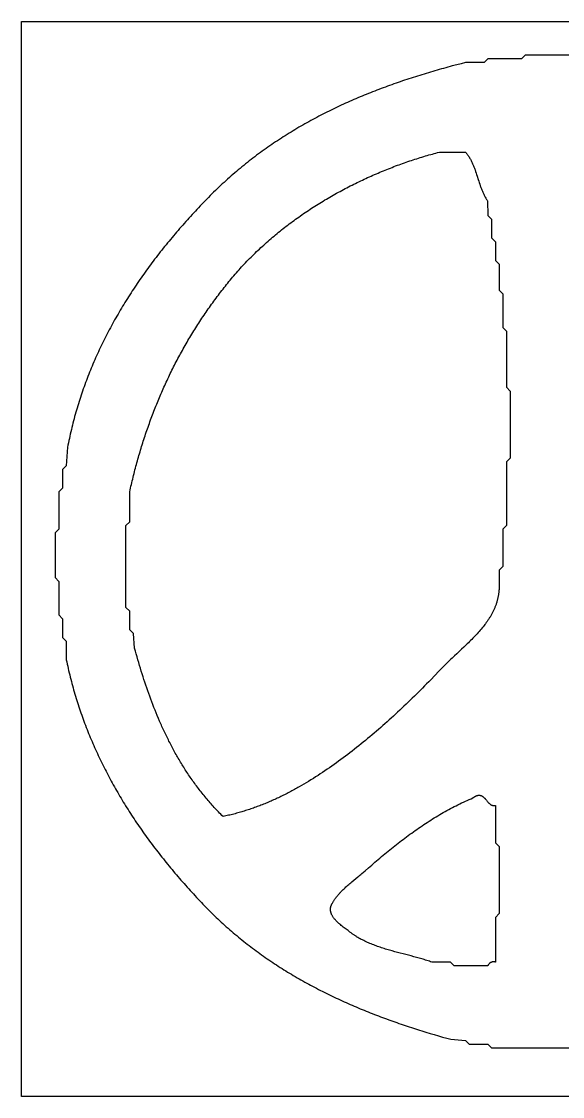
# Model space of a CAD drawing. Extents: x 0 to 290, y 0 to 288.
# Drawn here: x 0.5 to 145.5, y 0.5 to 288.5 of the extents above; entities that cross this region are included whole.
import ezdxf

# ---------------------------------------------------------------- set-up
doc = ezdxf.new("R2010")
doc.units = 0

msp = doc.modelspace()

# ---------------------------------------------------------------- linework, layer by layer
for points in [[(0.5, 288.5), (145.5, 288.5), (290.5, 288.5), (290.5, 144.5), (290.5, 0.5), (145.5, 0.5), (0.5, 0.5), (0.5, 144.5), (0.5, 288.5)], [(112.5, 253.5), (119.5, 253.5), (119.65, 253.32), (119.79, 253.14), (119.93, 252.95), (120.07, 252.77), (120.2, 252.58), (120.33, 252.39), (120.45, 252.2), (120.57, 252.01), (120.69, 251.81), (120.8, 251.62), (120.91, 251.42), (121.01, 251.22), (121.11, 251.02), (121.21, 250.82), (121.31, 250.61), (121.4, 250.41), (121.49, 250.21), (121.58, 250), (121.66, 249.79), (121.75, 249.59), (121.83, 249.38), (121.91, 249.17), (121.98, 248.96), (122.06, 248.75), (122.21, 248.32), (122.35, 247.9), (122.49, 247.47), (122.62, 247.04), (122.89, 246.18), (123.03, 245.75), (123.17, 245.33), (123.31, 244.9), (123.46, 244.48), (123.53, 244.26), (123.61, 244.05), (123.69, 243.84), (123.77, 243.64), (123.85, 243.43), (123.93, 243.22), (124.02, 243.01), (124.11, 242.81), (124.2, 242.6), (124.3, 242.4), (124.39, 242.2), (124.49, 242), (124.6, 241.8), (124.7, 241.6), (124.81, 241.4), (124.93, 241.21), (125.05, 241.02), (125.17, 240.82), (125.29, 240.63), (125.42, 240.44), (125.5, 236.5), (126.5, 235.5), (126.5, 230.5), (127.5, 229.5), (127.5, 224.5), (128.5, 223.5), (128.5, 216.5), (129.5, 215.5), (129.5, 206.5), (130.5, 205.5), (130.5, 190.5), (131.5, 189.5), (131.5, 180.5), (131.5, 171.5), (130.5, 170.5), (130.5, 162), (130.5, 153.5), (129.5, 152.5), (129.5, 147.5), (129.5, 142.5), (128.5, 141.5), (128.5, 136.5), (128.49, 136.29), (128.47, 136.08), (128.45, 135.87), (128.43, 135.66), (128.41, 135.46), (128.38, 135.25), (128.35, 135.05), (128.32, 134.85), (128.29, 134.65), (128.25, 134.45), (128.21, 134.25), (128.17, 134.05), (128.12, 133.86), (128.08, 133.66), (128.03, 133.47), (127.97, 133.28), (127.92, 133.09), (127.86, 132.9), (127.8, 132.71), (127.74, 132.52), (127.68, 132.33), (127.61, 132.14), (127.54, 131.96), (127.47, 131.78), (127.4, 131.59), (127.33, 131.41), (127.25, 131.23), (127.17, 131.05), (127.09, 130.87), (127.01, 130.69), (126.92, 130.52), (126.83, 130.34), (126.74, 130.16), (126.65, 129.99), (126.56, 129.82), (126.47, 129.64), (126.37, 129.47), (126.27, 129.3), (126.17, 129.13), (126.07, 128.96), (125.96, 128.79), (125.86, 128.62), (125.75, 128.46), (125.64, 128.29), (125.53, 128.12), (125.42, 127.96), (125.31, 127.79), (125.19, 127.63), (125.07, 127.47), (124.96, 127.31), (124.84, 127.14), (124.72, 126.98), (124.47, 126.66), (124.22, 126.34), (123.96, 126.03), (123.7, 125.72), (123.43, 125.4), (123.16, 125.09), (122.89, 124.79), (122.61, 124.48), (122.32, 124.18), (122.04, 123.87), (121.75, 123.57), (121.45, 123.27), (121.16, 122.97), (120.86, 122.67), (120.56, 122.38), (120.26, 122.08), (119.95, 121.78), (119.64, 121.49), (119.02, 120.9), (118.4, 120.31), (117.15, 119.13), (116.52, 118.54), (115.9, 117.95), (115.59, 117.65), (115.28, 117.36), (114.97, 117.06), (114.66, 116.75), (114.36, 116.45), (114.06, 116.15), (113.76, 115.84), (113.46, 115.54), (112.37, 114.41), (111.28, 113.28), (110.19, 112.16), (109.64, 111.6), (109.09, 111.04), (108.54, 110.49), (107.99, 109.93), (107.44, 109.38), (106.89, 108.83), (106.34, 108.28), (105.79, 107.73), (105.23, 107.19), (104.67, 106.65), (104.12, 106.11), (103.56, 105.57), (103, 105.04), (102.44, 104.5), (101.88, 103.97), (101.32, 103.45), (100.75, 102.92), (100.19, 102.4), (99.62, 101.89), (99.05, 101.37), (98.48, 100.86), (97.91, 100.36), (97.34, 99.85), (96.77, 99.35), (96.19, 98.86), (95.62, 98.36), (95.03, 97.87), (94.45, 97.37), (93.86, 96.88), (93.27, 96.4), (92.68, 95.91), (92.09, 95.43), (91.5, 94.95), (90.91, 94.47), (90.31, 94), (89.72, 93.53), (89.12, 93.06), (88.52, 92.59), (87.92, 92.13), (87.32, 91.68), (86.72, 91.22), (86.11, 90.77), (85.5, 90.33), (84.9, 89.89), (84.29, 89.45), (83.68, 89.01), (83.06, 88.58), (82.45, 88.16), (81.83, 87.74), (81.21, 87.32), (80.59, 86.91), (79.97, 86.5), (79.34, 86.1), (78.72, 85.7), (78.09, 85.31), (77.46, 84.92), (76.83, 84.54), (76.19, 84.16), (75.55, 83.79), (74.92, 83.43), (74.59, 83.25), (74.27, 83.07), (73.95, 82.89), (73.63, 82.71), (73.31, 82.54), (72.98, 82.36), (72.66, 82.19), (72.33, 82.02), (72.01, 81.85), (71.68, 81.68), (71.36, 81.52), (71.03, 81.35), (70.7, 81.19), (70.37, 81.03), (70.05, 80.87), (69.72, 80.71), (69.39, 80.55), (69.05, 80.4), (68.72, 80.25), (68.39, 80.09), (68.06, 79.94), (67.72, 79.79), (67.39, 79.65), (67.06, 79.5), (66.72, 79.36), (66.38, 79.22), (66.05, 79.08), (65.71, 78.94), (65.37, 78.8), (65.03, 78.67), (64.69, 78.54), (64.35, 78.4), (64.01, 78.28), (63.67, 78.15), (63.33, 78.02), (62.98, 77.9), (62.64, 77.78), (62.29, 77.66), (61.95, 77.54), (61.6, 77.42), (61.25, 77.31), (60.91, 77.2), (60.56, 77.08), (60.21, 76.98), (59.86, 76.87), (59.51, 76.76), (59.16, 76.66), (58.8, 76.56), (58.45, 76.46), (58.1, 76.37), (57.74, 76.27), (57.39, 76.18), (57.03, 76.09), (56.67, 76), (56.31, 75.91), (55.96, 75.83), (55.6, 75.75), (55.24, 75.67), (54.87, 75.59), (54.51, 75.51), (54.21, 75.81), (53.91, 76.12), (53.61, 76.42), (53.32, 76.73), (53.02, 77.03), (52.73, 77.34), (52.45, 77.65), (52.16, 77.96), (51.88, 78.27), (51.6, 78.58), (51.32, 78.89), (51.04, 79.21), (50.77, 79.52), (50.5, 79.84), (50.23, 80.15), (49.96, 80.47), (49.69, 80.79), (49.43, 81.11), (49.17, 81.43), (48.91, 81.75), (48.66, 82.08), (48.4, 82.4), (48.15, 82.72), (47.9, 83.05), (47.65, 83.38), (47.41, 83.7), (47.17, 84.03), (46.92, 84.36), (46.68, 84.69), (46.45, 85.02), (46.21, 85.35), (45.98, 85.68), (45.75, 86.02), (45.52, 86.35), (45.29, 86.69), (45.07, 87.02), (44.84, 87.36), (44.62, 87.7), (44.4, 88.04), (44.19, 88.38), (43.97, 88.72), (43.76, 89.06), (43.55, 89.4), (43.34, 89.74), (43.13, 90.08), (42.92, 90.43), (42.72, 90.77), (42.51, 91.12), (42.31, 91.47), (42.11, 91.81), (41.92, 92.16), (41.72, 92.51), (41.53, 92.86), (41.33, 93.21), (41.14, 93.56), (40.95, 93.91), (40.77, 94.26), (40.58, 94.61), (40.4, 94.97), (40.22, 95.32), (40.03, 95.68), (39.86, 96.03), (39.68, 96.39), (39.5, 96.75), (39.33, 97.1), (39.15, 97.46), (38.98, 97.82), (38.81, 98.18), (38.64, 98.54), (38.48, 98.9), (38.31, 99.26), (38.15, 99.62), (37.98, 99.98), (37.82, 100.35), (37.51, 101.07), (37.19, 101.8), (36.88, 102.54), (36.58, 103.27), (36.29, 104), (35.99, 104.74), (35.71, 105.48), (35.42, 106.22), (35.15, 106.97), (34.87, 107.71), (34.6, 108.46), (34.34, 109.21), (34.08, 109.96), (33.82, 110.71), (33.57, 111.46), (33.32, 112.21), (33.08, 112.97), (32.84, 113.73), (32.6, 114.49), (32.36, 115.24), (32.13, 116), (31.91, 116.77), (31.68, 117.53), (31.46, 118.29), (31.24, 119.06), (31.02, 119.82), (30.81, 120.59), (30.5, 124.5), (29.5, 125.5), (29.5, 130.5), (28.5, 131.5), (28.5, 142.5), (28.5, 153.5), (29.5, 154.5), (29.5, 162.5), (29.61, 162.99), (29.72, 163.48), (29.83, 163.97), (29.95, 164.46), (30.06, 164.95), (30.18, 165.44), (30.3, 165.93), (30.42, 166.41), (30.54, 166.9), (30.66, 167.39), (30.79, 167.87), (30.91, 168.36), (31.04, 168.85), (31.17, 169.33), (31.3, 169.81), (31.44, 170.3), (31.57, 170.78), (31.71, 171.26), (31.84, 171.75), (31.98, 172.23), (32.12, 172.71), (32.27, 173.19), (32.41, 173.67), (32.56, 174.15), (32.7, 174.63), (32.85, 175.11), (33, 175.58), (33.15, 176.06), (33.31, 176.54), (33.46, 177.01), (33.62, 177.49), (33.78, 177.96), (33.94, 178.44), (34.1, 178.91), (34.26, 179.38), (34.43, 179.86), (34.6, 180.33), (34.77, 180.8), (34.94, 181.27), (35.11, 181.74), (35.28, 182.21), (35.46, 182.68), (35.63, 183.14), (35.81, 183.61), (35.99, 184.08), (36.17, 184.54), (36.36, 185.01), (36.54, 185.47), (36.73, 185.94), (36.92, 186.4), (37.11, 186.86), (37.3, 187.32), (37.49, 187.78), (37.69, 188.24), (37.89, 188.7), (38.09, 189.16), (38.29, 189.62), (38.49, 190.08), (38.69, 190.53), (38.9, 190.99), (39.11, 191.45), (39.31, 191.9), (39.53, 192.35), (39.74, 192.81), (39.95, 193.26), (40.17, 193.71), (40.39, 194.16), (40.61, 194.61), (40.83, 195.06), (41.05, 195.51), (41.28, 195.96), (41.5, 196.4), (41.73, 196.85), (41.96, 197.29), (42.19, 197.74), (42.43, 198.18), (42.66, 198.62), (42.9, 199.07), (43.14, 199.51), (43.38, 199.95), (43.62, 200.39), (43.87, 200.83), (44.11, 201.26), (44.36, 201.7), (44.61, 202.14), (44.86, 202.57), (45.11, 203.01), (45.37, 203.44), (45.63, 203.87), (45.89, 204.3), (46.15, 204.73), (46.41, 205.16), (46.67, 205.59), (46.94, 206.02), (47.21, 206.45), (47.48, 206.87), (47.75, 207.3), (48.02, 207.72), (48.3, 208.15), (48.57, 208.57), (48.85, 208.99), (49.13, 209.41), (49.42, 209.83), (49.7, 210.25), (49.99, 210.67), (50.28, 211.08), (50.57, 211.5), (50.86, 211.91), (51.15, 212.33), (51.45, 212.74), (51.74, 213.15), (52.04, 213.56), (52.35, 213.97), (52.65, 214.38), (52.95, 214.79), (53.26, 215.2), (53.57, 215.6), (53.88, 216.01), (54.19, 216.41), (54.51, 216.82), (54.82, 217.22), (55.14, 217.62), (55.46, 218.02), (55.79, 218.42), (56.11, 218.81), (56.44, 219.21), (56.76, 219.61), (57.09, 220), (57.43, 220.4), (57.77, 220.79), (58.11, 221.19), (58.45, 221.58), (58.8, 221.97), (59.15, 222.35), (59.5, 222.74), (59.85, 223.12), (60.21, 223.5), (60.57, 223.88), (60.93, 224.26), (61.29, 224.63), (61.65, 225.01), (62.02, 225.38), (62.39, 225.74), (62.76, 226.11), (63.14, 226.47), (63.51, 226.84), (63.89, 227.2), (64.27, 227.55), (64.65, 227.91), (65.04, 228.26), (65.42, 228.62), (65.81, 228.97), (66.2, 229.31), (66.59, 229.66), (66.99, 230), (67.38, 230.34), (67.78, 230.68), (68.18, 231.02), (68.58, 231.35), (68.99, 231.69), (69.39, 232.02), (69.8, 232.35), (70.21, 232.67), (70.62, 233), (71.03, 233.32), (71.44, 233.64), (71.86, 233.96), (72.28, 234.27), (72.7, 234.59), (73.12, 234.9), (73.54, 235.21), (73.96, 235.51), (74.39, 235.82), (74.81, 236.12), (75.24, 236.42), (75.67, 236.72), (76.1, 237.02), (76.53, 237.31), (76.97, 237.6), (77.4, 237.89), (77.84, 238.18), (78.27, 238.47), (78.71, 238.75), (79.15, 239.03), (79.59, 239.31), (80.04, 239.59), (80.48, 239.86), (80.92, 240.14), (81.37, 240.41), (81.82, 240.68), (82.26, 240.94), (82.71, 241.21), (83.16, 241.47), (83.61, 241.73), (84.07, 241.99), (84.52, 242.24), (84.97, 242.49), (85.43, 242.75), (85.88, 242.99), (86.34, 243.24), (86.8, 243.49), (87.25, 243.73), (87.71, 243.97), (88.17, 244.21), (88.63, 244.44), (89.09, 244.68), (89.55, 244.91), (90.02, 245.14), (90.48, 245.36), (90.94, 245.59), (91.41, 245.81), (91.87, 246.03), (92.34, 246.25), (92.8, 246.46), (93.27, 246.68), (93.74, 246.89), (94.2, 247.1), (94.67, 247.3), (95.14, 247.51), (95.61, 247.71), (96.07, 247.91), (96.54, 248.11), (97.01, 248.31), (97.48, 248.5), (97.95, 248.69), (98.42, 248.88), (98.89, 249.07), (99.36, 249.25), (99.83, 249.43), (100.3, 249.61), (100.77, 249.79), (101.24, 249.97), (101.71, 250.14), (102.19, 250.31), (102.66, 250.48), (103.13, 250.65), (103.6, 250.81), (104.07, 250.97), (104.54, 251.13), (105.01, 251.29), (105.48, 251.45), (105.95, 251.6), (106.42, 251.75), (106.89, 251.9), (107.36, 252.04), (107.83, 252.19), (108.3, 252.33), (108.77, 252.47), (109.23, 252.61), (109.7, 252.74), (110.17, 252.87), (110.64, 253), (111.1, 253.13), (111.57, 253.26), (112.03, 253.38), (112.5, 253.5)], [(121.5, 80.5), (121.58, 80.56), (121.65, 80.61), (121.72, 80.67), (121.8, 80.72), (121.87, 80.76), (121.94, 80.81), (122.01, 80.85), (122.08, 80.89), (122.14, 80.93), (122.21, 80.96), (122.28, 80.99), (122.34, 81.02), (122.4, 81.05), (122.47, 81.08), (122.53, 81.1), (122.59, 81.12), (122.65, 81.14), (122.71, 81.16), (122.77, 81.17), (122.83, 81.18), (122.88, 81.19), (122.94, 81.2), (123, 81.21), (123.05, 81.21), (123.11, 81.21), (123.16, 81.21), (123.21, 81.21), (123.26, 81.21), (123.32, 81.2), (123.37, 81.2), (123.42, 81.19), (123.47, 81.18), (123.51, 81.16), (123.56, 81.15), (123.61, 81.14), (123.66, 81.12), (123.7, 81.1), (123.75, 81.08), (123.84, 81.04), (123.93, 80.99), (124.02, 80.94), (124.1, 80.89), (124.18, 80.83), (124.27, 80.76), (124.35, 80.69), (124.42, 80.62), (124.5, 80.55), (124.58, 80.47), (124.66, 80.39), (124.73, 80.31), (124.8, 80.22), (124.95, 80.05), (125.1, 79.88), (125.24, 79.71), (125.39, 79.53), (125.53, 79.36), (125.61, 79.28), (125.68, 79.2), (125.76, 79.12), (125.84, 79.05), (125.91, 78.98), (125.99, 78.91), (126.07, 78.84), (126.15, 78.78), (126.24, 78.72), (126.32, 78.67), (126.41, 78.62), (126.5, 78.58), (126.59, 78.54), (126.63, 78.52), (126.68, 78.51), (126.72, 78.49), (126.77, 78.48), (126.82, 78.47), (126.87, 78.46), (126.92, 78.45), (126.97, 78.44), (127.02, 78.44), (127.07, 78.44), (127.12, 78.44), (127.17, 78.44), (127.23, 78.44), (127.28, 78.45), (127.34, 78.45), (127.39, 78.46), (127.45, 78.47), (127.5, 78.49), (127.5, 68.5), (128.5, 67.5), (128.5, 58.5), (128.5, 49.5), (127.5, 48.5), (127.5, 42.5), (127.5, 36.5), (127.42, 36.53), (127.35, 36.55), (127.27, 36.56), (127.19, 36.57), (127.11, 36.58), (127.04, 36.59), (126.96, 36.59), (126.88, 36.58), (126.8, 36.57), (126.73, 36.56), (126.65, 36.54), (126.58, 36.52), (126.5, 36.5), (126.43, 36.47), (126.36, 36.44), (126.29, 36.41), (126.22, 36.37), (126.16, 36.33), (126.09, 36.29), (126.03, 36.25), (125.97, 36.2), (125.91, 36.15), (125.86, 36.09), (125.8, 36.04), (125.75, 35.98), (125.71, 35.91), (125.66, 35.85), (125.62, 35.78), (125.59, 35.72), (125.55, 35.65), (125.53, 35.57), (125.5, 35.5), (116.5, 35.5), (115.5, 36.5), (110.5, 36.5), (110.16, 36.62), (109.83, 36.73), (109.49, 36.84), (109.15, 36.95), (108.8, 37.06), (108.46, 37.17), (108.11, 37.27), (107.76, 37.37), (107.41, 37.47), (107.06, 37.57), (106.35, 37.77), (105.64, 37.96), (104.92, 38.15), (104.2, 38.34), (103.48, 38.53), (102.75, 38.71), (102.03, 38.9), (101.3, 39.09), (100.58, 39.29), (99.86, 39.49), (99.5, 39.59), (99.14, 39.69), (98.78, 39.8), (98.42, 39.9), (98.06, 40.01), (97.7, 40.12), (97.35, 40.24), (96.99, 40.35), (96.64, 40.47), (96.29, 40.59), (95.94, 40.71), (95.59, 40.84), (95.25, 40.96), (94.9, 41.1), (94.56, 41.23), (94.22, 41.37), (93.88, 41.51), (93.54, 41.65), (93.21, 41.8), (92.88, 41.95), (92.55, 42.11), (92.22, 42.27), (91.9, 42.43), (91.58, 42.6), (91.26, 42.78), (90.95, 42.95), (90.63, 43.14), (90.32, 43.32), (90.17, 43.42), (90.02, 43.52), (89.87, 43.61), (89.72, 43.71), (89.57, 43.81), (89.42, 43.92), (89.27, 44.02), (89.12, 44.12), (88.98, 44.23), (88.83, 44.34), (88.69, 44.45), (88.54, 44.56), (88.31, 44.74), (88.06, 44.93), (87.55, 45.31), (87.02, 45.71), (86.75, 45.91), (86.49, 46.12), (86.22, 46.33), (85.96, 46.54), (85.83, 46.65), (85.7, 46.76), (85.57, 46.87), (85.45, 46.98), (85.32, 47.1), (85.2, 47.21), (85.08, 47.32), (84.97, 47.44), (84.85, 47.56), (84.74, 47.67), (84.63, 47.79), (84.53, 47.91), (84.42, 48.03), (84.32, 48.15), (84.23, 48.28), (84.14, 48.4), (84.05, 48.52), (83.96, 48.65), (83.88, 48.78), (83.81, 48.91), (83.74, 49.03), (83.67, 49.17), (83.61, 49.3), (83.56, 49.43), (83.51, 49.56), (83.46, 49.7), (83.42, 49.83), (83.41, 49.9), (83.39, 49.97), (83.38, 50.04), (83.36, 50.11), (83.35, 50.18), (83.34, 50.25), (83.34, 50.32), (83.33, 50.39), (83.33, 50.46), (83.32, 50.53), (83.32, 50.6), (83.32, 50.67), (83.32, 50.74), (83.33, 50.82), (83.33, 50.89), (83.34, 50.96), (83.35, 51.03), (83.36, 51.11), (83.38, 51.18), (83.39, 51.25), (83.41, 51.33), (83.43, 51.4), (83.45, 51.48), (83.47, 51.55), (83.49, 51.63), (83.52, 51.7), (83.55, 51.78), (83.58, 51.86), (83.61, 51.93), (83.65, 52.01), (83.69, 52.09), (83.73, 52.16), (83.77, 52.24), (83.81, 52.32), (83.9, 52.48), (84, 52.64), (84.1, 52.79), (84.19, 52.95), (84.29, 53.1), (84.39, 53.25), (84.5, 53.4), (84.6, 53.54), (84.71, 53.69), (84.82, 53.83), (84.92, 53.97), (85.03, 54.11), (85.15, 54.25), (85.26, 54.39), (85.37, 54.52), (85.49, 54.66), (85.6, 54.79), (85.72, 54.92), (85.84, 55.05), (85.96, 55.18), (86.08, 55.31), (86.2, 55.43), (86.45, 55.68), (86.7, 55.93), (86.95, 56.17), (87.21, 56.41), (87.47, 56.64), (87.73, 56.87), (87.99, 57.1), (88.26, 57.33), (88.53, 57.56), (88.79, 57.78), (89.06, 58), (89.6, 58.45), (90.14, 58.89), (90.68, 59.33), (90.94, 59.55), (91.21, 59.78), (91.47, 60.01), (91.73, 60.23), (92.61, 61), (93.48, 61.76), (94.36, 62.52), (95.23, 63.27), (95.67, 63.64), (96.11, 64.02), (96.55, 64.39), (97, 64.76), (97.44, 65.12), (97.88, 65.49), (98.32, 65.85), (98.77, 66.22), (99.21, 66.58), (99.66, 66.94), (100.11, 67.29), (100.55, 67.65), (101, 68), (101.45, 68.35), (101.9, 68.7), (102.35, 69.05), (102.8, 69.39), (103.26, 69.73), (103.71, 70.07), (104.17, 70.41), (104.62, 70.74), (105.08, 71.08), (105.54, 71.4), (106, 71.73), (106.46, 72.06), (106.92, 72.38), (107.39, 72.7), (107.85, 73.01), (108.32, 73.33), (108.79, 73.64), (109.25, 73.94), (109.72, 74.25), (110.2, 74.55), (110.67, 74.85), (111.14, 75.14), (111.62, 75.43), (112.1, 75.72), (112.58, 76.01), (113.06, 76.29), (113.54, 76.56), (114.02, 76.84), (114.51, 77.11), (115, 77.38), (115.49, 77.64), (115.98, 77.9), (116.47, 78.16), (116.97, 78.41), (117.46, 78.66), (117.96, 78.9), (118.46, 79.14), (118.96, 79.38), (119.47, 79.61), (119.97, 79.84), (120.48, 80.06), (120.99, 80.28), (121.5, 80.5)]]:
    msp.add_lwpolyline(points, close=True)
msp.add_lwpolyline([(149.5, 279.5), (135.5, 279.5), (134.5, 278.5), (125.5, 278.5), (124.5, 277.5), (119.5, 277.5), (118.32, 277.2), (117.15, 276.9), (115.97, 276.59), (115.39, 276.43), (114.8, 276.27), (114.22, 276.11), (113.63, 275.95), (113.05, 275.79), (112.46, 275.62), (111.88, 275.46), (111.29, 275.29), (110.71, 275.12), (110.13, 274.95), (109.55, 274.77), (108.96, 274.6), (108.38, 274.42), (107.8, 274.25), (107.22, 274.07), (106.64, 273.89), (106.06, 273.7), (105.48, 273.52), (104.91, 273.33), (104.33, 273.14), (103.75, 272.95), (103.18, 272.76), (102.6, 272.57), (102.03, 272.37), (101.45, 272.17), (100.88, 271.97), (100.3, 271.77), (99.73, 271.57), (99.16, 271.36), (98.59, 271.16), (98.02, 270.95), (97.45, 270.74), (96.88, 270.52), (96.31, 270.31), (95.74, 270.09), (95.18, 269.87), (94.61, 269.65), (94.05, 269.43), (93.48, 269.2), (92.92, 268.97), (92.36, 268.74), (91.79, 268.51), (91.23, 268.28), (90.67, 268.04), (90.11, 267.8), (89.56, 267.56), (89, 267.32), (88.44, 267.07), (87.89, 266.83), (87.33, 266.58), (86.78, 266.32), (86.22, 266.07), (85.67, 265.81), (85.12, 265.55), (84.57, 265.29), (84.02, 265.03), (83.48, 264.76), (82.93, 264.49), (82.38, 264.22), (81.84, 263.94), (81.29, 263.67), (80.75, 263.39), (80.21, 263.11), (79.67, 262.82), (79.13, 262.53), (78.59, 262.25), (78.06, 261.95), (77.52, 261.66), (76.98, 261.36), (76.45, 261.06), (75.92, 260.76), (75.39, 260.45), (74.86, 260.15), (74.33, 259.83), (73.8, 259.52), (73.28, 259.21), (72.75, 258.89), (72.23, 258.56), (71.7, 258.24), (71.18, 257.91), (70.66, 257.58), (70.15, 257.25), (69.63, 256.91), (69.11, 256.57), (68.6, 256.23), (68.08, 255.89), (67.57, 255.54), (67.06, 255.19), (66.55, 254.84), (66.05, 254.48), (65.54, 254.12), (65.04, 253.76), (64.53, 253.39), (64.03, 253.02), (63.53, 252.65), (63.03, 252.28), (62.53, 251.9), (62.04, 251.52), (61.54, 251.13), (61.05, 250.74), (60.56, 250.35), (60.07, 249.96), (59.58, 249.56), (59.1, 249.16), (58.61, 248.76), (58.13, 248.35), (57.65, 247.94), (57.17, 247.53), (56.69, 247.11), (56.21, 246.69), (55.74, 246.27), (55.26, 245.84), (54.79, 245.41), (54.32, 244.97), (53.85, 244.54), (53.39, 244.1), (52.92, 243.65), (52.46, 243.21), (52, 242.75), (51.54, 242.3), (51.08, 241.84), (50.62, 241.38), (50.18, 240.92), (49.73, 240.46), (49.29, 240), (48.84, 239.54), (48.4, 239.08), (47.97, 238.62), (47.53, 238.16), (47.1, 237.7), (46.67, 237.23), (46.24, 236.76), (45.81, 236.3), (45.38, 235.83), (44.96, 235.36), (44.54, 234.89), (44.12, 234.42), (43.7, 233.95), (43.29, 233.48), (42.88, 233), (42.47, 232.53), (42.06, 232.05), (41.65, 231.58), (41.25, 231.1), (40.84, 230.62), (40.44, 230.14), (40.05, 229.66), (39.65, 229.18), (39.26, 228.7), (38.87, 228.21), (38.48, 227.73), (38.09, 227.24), (37.71, 226.76), (37.33, 226.27), (36.95, 225.78), (36.57, 225.29), (36.19, 224.8), (35.82, 224.31), (35.45, 223.82), (35.08, 223.32), (34.72, 222.83), (34.35, 222.33), (33.99, 221.84), (33.63, 221.34), (33.28, 220.84), (32.92, 220.34), (32.57, 219.84), (32.22, 219.34), (31.88, 218.83), (31.53, 218.33), (31.19, 217.83), (30.85, 217.32), (30.52, 216.81), (30.18, 216.3), (29.85, 215.79), (29.52, 215.28), (29.19, 214.77), (28.87, 214.26), (28.55, 213.75), (28.23, 213.23), (27.91, 212.72), (27.6, 212.2), (27.29, 211.68), (26.98, 211.16), (26.67, 210.64), (26.37, 210.12), (26.07, 209.6), (25.77, 209.08), (25.47, 208.55), (25.18, 208.03), (24.89, 207.5), (24.6, 206.97), (24.32, 206.45), (24.04, 205.92), (23.76, 205.39), (23.48, 204.85), (23.2, 204.32), (22.93, 203.79), (22.66, 203.25), (22.4, 202.71), (22.14, 202.18), (21.87, 201.64), (21.62, 201.1), (21.36, 200.56), (21.11, 200.02), (20.86, 199.47), (20.61, 198.93), (20.37, 198.38), (20.13, 197.84), (19.89, 197.29), (19.66, 196.74), (19.43, 196.19), (19.2, 195.64), (18.97, 195.09), (18.75, 194.54), (18.53, 193.98), (18.31, 193.43), (18.09, 192.87), (17.88, 192.31), (17.67, 191.75), (17.47, 191.19), (17.27, 190.63), (17.07, 190.07), (16.87, 189.5), (16.68, 188.94), (16.49, 188.37), (16.3, 187.81), (16.11, 187.24), (15.93, 186.67), (15.75, 186.1), (15.58, 185.53), (15.41, 184.95), (15.24, 184.38), (15.07, 183.8), (14.91, 183.23), (14.75, 182.65), (14.59, 182.07), (14.44, 181.49), (14.29, 180.91), (14.14, 180.33), (14, 179.74), (13.86, 179.16), (13.72, 178.57), (13.59, 177.98), (13.45, 177.4), (13.33, 176.81), (13.2, 176.21), (13.08, 175.62), (12.96, 175.03), (12.85, 174.43), (12.5, 169.5), (11.5, 168.5), (11.5, 163.5), (10.5, 162.5), (10.5, 157.5), (10.5, 152.5), (9.5, 151.5), (9.5, 139.5), (10.5, 138.5), (10.5, 129.5), (11.5, 128.5), (11.5, 123.5), (12.5, 122.5), (12.5, 117.5), (12.62, 116.92), (12.75, 116.33), (12.88, 115.75), (13.01, 115.17), (13.14, 114.59), (13.28, 114.02), (13.42, 113.44), (13.56, 112.86), (13.71, 112.29), (13.86, 111.72), (14.01, 111.14), (14.16, 110.57), (14.32, 110), (14.48, 109.44), (14.64, 108.87), (14.81, 108.3), (14.98, 107.74), (15.15, 107.17), (15.33, 106.61), (15.5, 106.05), (15.68, 105.49), (15.87, 104.93), (16.05, 104.37), (16.24, 103.82), (16.43, 103.26), (16.63, 102.7), (16.82, 102.15), (17.02, 101.6), (17.23, 101.05), (17.43, 100.5), (17.64, 99.95), (17.85, 99.4), (18.06, 98.85), (18.28, 98.31), (18.5, 97.76), (18.72, 97.22), (18.94, 96.68), (19.17, 96.14), (19.4, 95.6), (19.63, 95.06), (19.87, 94.52), (20.1, 93.98), (20.34, 93.45), (20.59, 92.91), (20.83, 92.38), (21.08, 91.85), (21.33, 91.31), (21.58, 90.78), (21.84, 90.25), (22.1, 89.73), (22.36, 89.2), (22.62, 88.67), (22.89, 88.15), (23.15, 87.62), (23.43, 87.1), (23.7, 86.58), (23.98, 86.06), (24.25, 85.54), (24.54, 85.02), (24.82, 84.5), (25.11, 83.99), (25.39, 83.47), (25.69, 82.95), (25.98, 82.44), (26.28, 81.93), (26.57, 81.42), (26.88, 80.91), (27.18, 80.4), (27.48, 79.89), (27.79, 79.38), (28.1, 78.87), (28.42, 78.37), (28.73, 77.86), (29.05, 77.36), (29.37, 76.86), (29.69, 76.36), (30.02, 75.86), (30.35, 75.36), (30.68, 74.86), (31.01, 74.36), (31.34, 73.86), (31.68, 73.37), (32.02, 72.87), (32.36, 72.38), (32.71, 71.89), (33.05, 71.4), (33.4, 70.9), (33.75, 70.41), (34.1, 69.93), (34.46, 69.44), (34.82, 68.95), (35.18, 68.46), (35.54, 67.98), (35.9, 67.5), (36.27, 67.01), (36.64, 66.53), (37.01, 66.05), (37.38, 65.57), (37.76, 65.09), (38.14, 64.61), (38.52, 64.13), (38.9, 63.66), (39.28, 63.18), (39.67, 62.71), (40.06, 62.23), (40.45, 61.76), (40.84, 61.29), (41.24, 60.82), (41.64, 60.35), (42.04, 59.88), (42.44, 59.41), (42.84, 58.94), (43.25, 58.47), (43.65, 58.01), (44.06, 57.54), (44.48, 57.08), (44.89, 56.61), (45.31, 56.15), (45.72, 55.69), (46.15, 55.23), (46.57, 54.77), (46.99, 54.31), (47.42, 53.85), (47.85, 53.4), (48.28, 52.94), (48.71, 52.49), (49.14, 52.03), (49.58, 51.58), (50.02, 51.13), (50.45, 50.68), (50.89, 50.24), (51.34, 49.8), (51.78, 49.36), (52.23, 48.93), (52.67, 48.5), (53.12, 48.07), (53.57, 47.65), (54.02, 47.23), (54.48, 46.81), (54.93, 46.4), (55.39, 45.99), (55.85, 45.58), (56.31, 45.18), (56.77, 44.78), (57.24, 44.38), (57.7, 43.99), (58.17, 43.6), (58.64, 43.21), (59.11, 42.82), (59.58, 42.44), (60.05, 42.06), (60.53, 41.69), (61, 41.32), (61.48, 40.95), (61.96, 40.58), (62.44, 40.21), (62.92, 39.85), (63.41, 39.5), (63.89, 39.14), (64.38, 38.79), (64.86, 38.44), (65.35, 38.09), (65.84, 37.75), (66.33, 37.41), (66.83, 37.07), (67.32, 36.74), (67.82, 36.4), (68.31, 36.07), (68.81, 35.75), (69.31, 35.42), (69.81, 35.1), (70.32, 34.78), (70.82, 34.47), (71.32, 34.15), (71.83, 33.84), (72.34, 33.53), (72.84, 33.23), (73.35, 32.92), (73.86, 32.62), (74.37, 32.33), (74.89, 32.03), (75.4, 31.74), (75.92, 31.45), (76.43, 31.16), (76.95, 30.87), (77.47, 30.59), (77.99, 30.31), (78.51, 30.03), (79.03, 29.76), (79.55, 29.48), (80.07, 29.21), (80.6, 28.94), (81.12, 28.68), (81.65, 28.41), (82.18, 28.15), (82.7, 27.89), (83.23, 27.63), (83.76, 27.38), (84.29, 27.12), (84.82, 26.87), (85.36, 26.63), (85.89, 26.38), (86.42, 26.14), (86.96, 25.89), (87.5, 25.65), (88.03, 25.42), (88.57, 25.18), (89.11, 24.95), (89.65, 24.71), (90.19, 24.48), (90.73, 24.26), (91.27, 24.03), (91.81, 23.81), (92.35, 23.59), (92.89, 23.37), (93.44, 23.15), (93.98, 22.93), (94.53, 22.72), (95.07, 22.51), (95.62, 22.3), (96.17, 22.09), (96.71, 21.88), (97.26, 21.68), (97.81, 21.47), (98.36, 21.27), (98.91, 21.07), (99.46, 20.87), (100.01, 20.68), (100.56, 20.48), (101.11, 20.29), (101.67, 20.1), (102.22, 19.91), (102.77, 19.72), (103.33, 19.54), (103.88, 19.35), (104.43, 19.17), (104.99, 18.99), (105.54, 18.81), (106.1, 18.63), (106.66, 18.45), (107.21, 18.28), (107.77, 18.1), (108.88, 17.76), (110, 17.42), (111.11, 17.09), (112.23, 16.77), (113.35, 16.44), (114.47, 16.13), (115.59, 15.82), (119.5, 15.5), (120.5, 14.5), (125.5, 14.5), (126.5, 13.5), (159.5, 13.5)])

doc.saveas('drawing.dxf')
